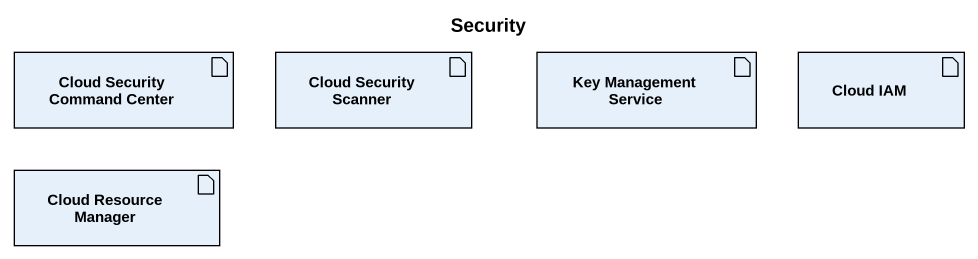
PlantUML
@startuml
title Security
artifact "Cloud Security Command Center" as Cloud_Security_Command
artifact "Cloud Security Scanner" as Cloud_Security_Scanner
artifact "Key Management Service" as Key_Management_Service
artifact "Cloud IAM" as Cloud_IAM
artifact "Cloud Resource Manager" as Cloud_Resource_Manager
@enduml
